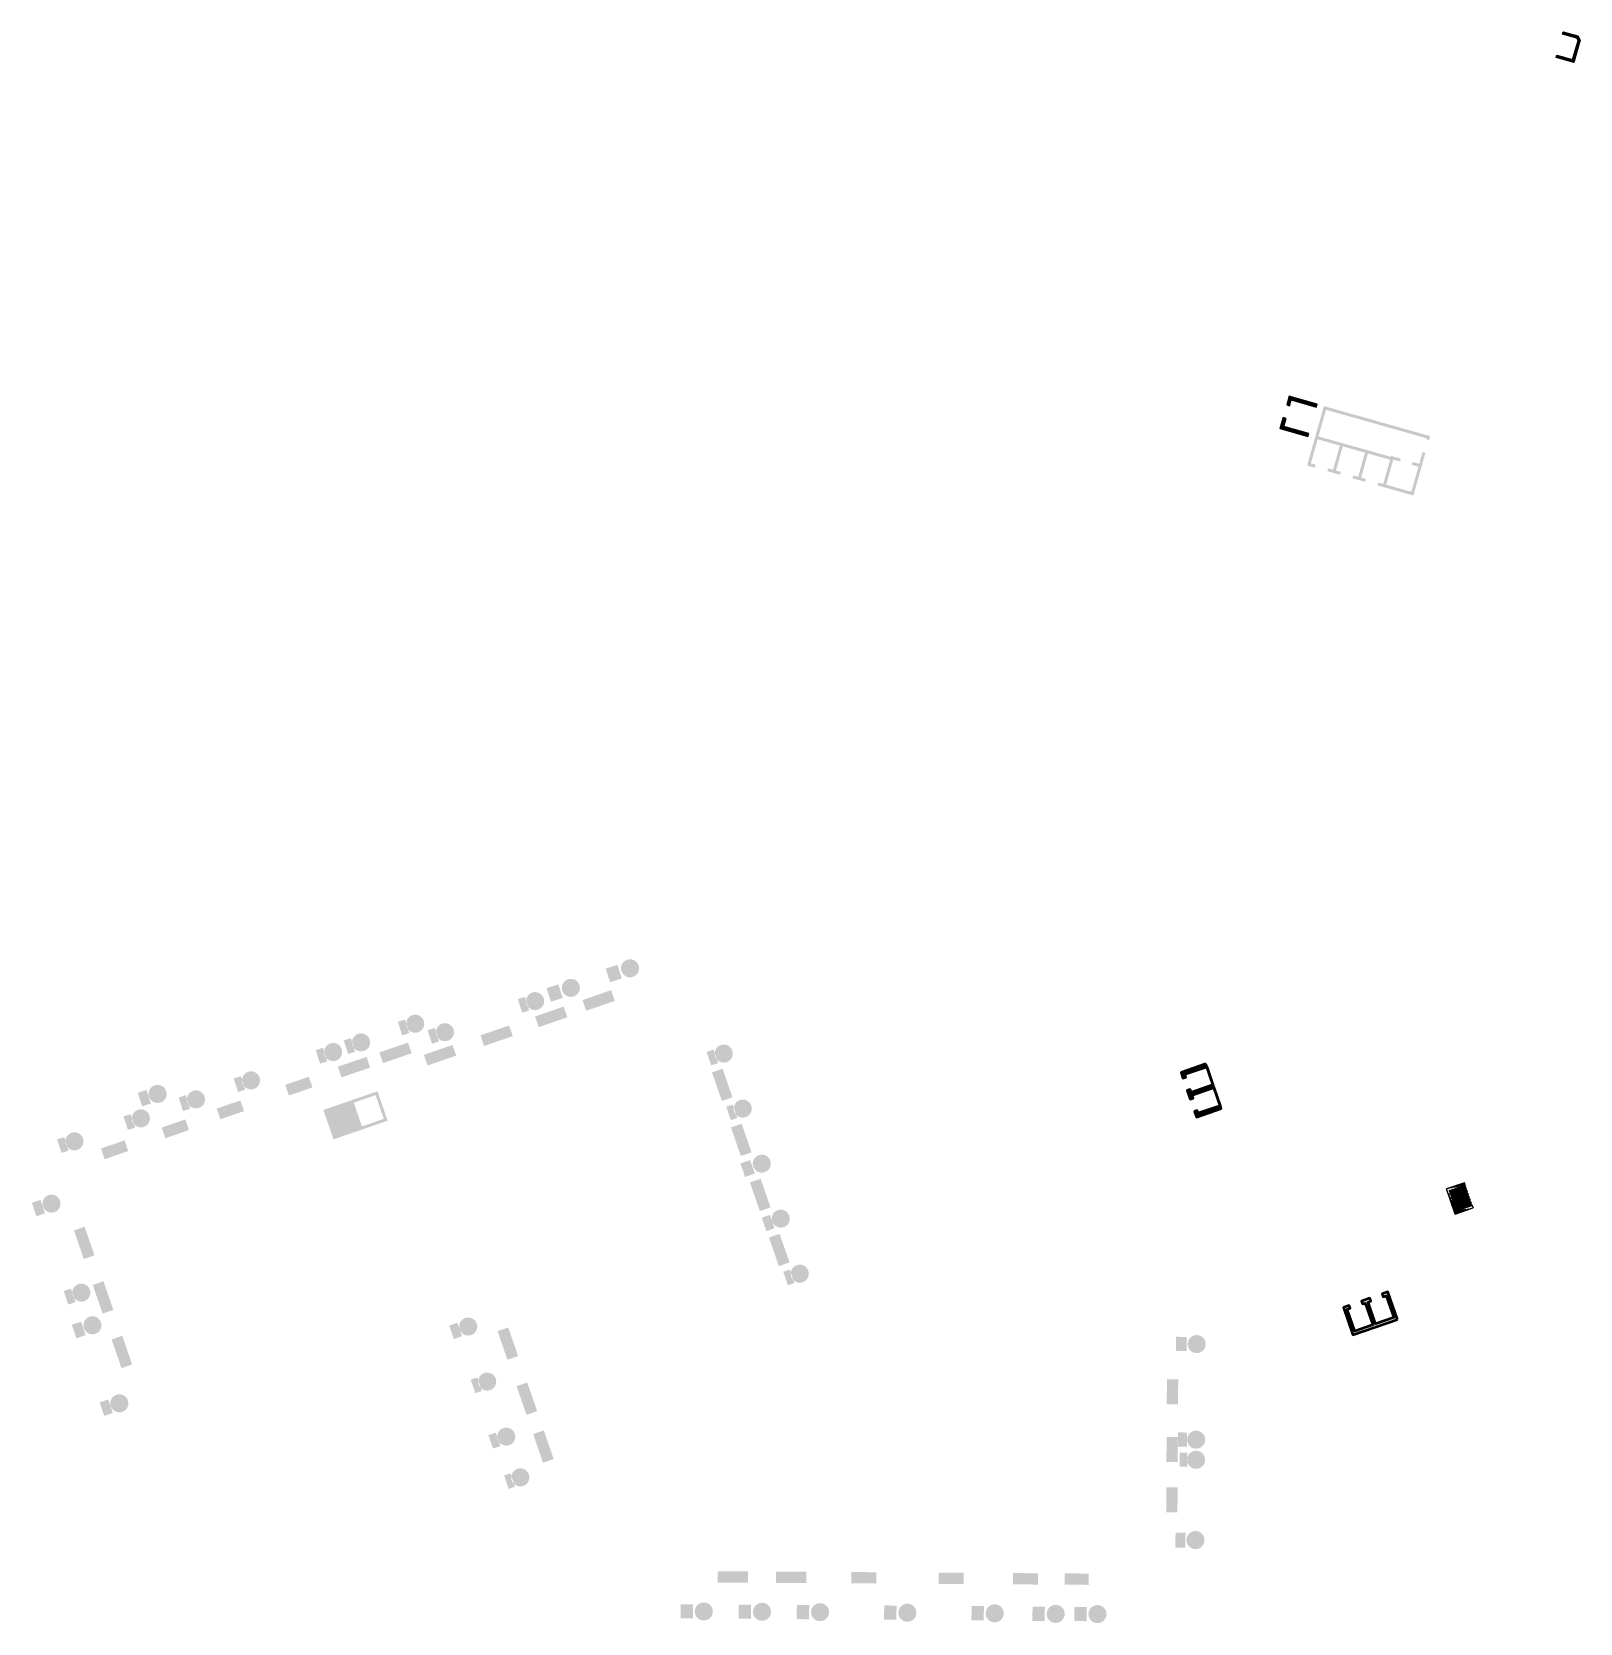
# Model space of a CAD drawing. Header units: millimetres. Extents: x -185400 to -31188, y -14070 to 144472.
import ezdxf

# ---------------------------------------------------------------- set-up
doc = ezdxf.new("R2010")
doc.units = ezdxf.units.MM
doc.header["$MEASUREMENT"] = 0
for name, color, linetype in [('$AUDIT-BAD-LAYER', 7, 'Continuous'), ('KC-Betong', 6, 'Continuous'), ('KT-Hatch', 251, 'Continuous'), ('KT-Net cot vach', 6, 'Continuous'), ('ST_MBDV Cot vach 220805$0$AUDIT_I_220805193045-1', 50, 'Continuous'), ('Xref_ST_MBDV Cot vach 30.7.2022$0$KT-Net cot vach', 6, 'Continuous')]:
    doc.layers.add(name, color=color, linetype=linetype)
doc.layers.add('KT-Vat lieu', color=250, linetype='Continuous', lineweight=9)
doc.layers.add('ST_MBDV Cot vach 220805$0$Xref_ST_MBDV Cot vach 30.7.2022$0$KT-Net cot vach', color=6, linetype='Continuous', lineweight=50)
pattern_1 = [(50, (0, 0), (286.90407, -25.10085), [30, -330]), (355, (0, 0), (-55.50053, 300.87685), [24, -264]), (100.4514, (23.9, -2.1), (231.40375, 275.7758), [25.4961, -280.45684]), (46.1842, (0, 80), (426.8964, -66.2076), [45, -495]), (96.6356, (35.57, 74.5), (373.8651, 389.6471), [38.2441, -420.6852]), (351.1842, (0, 80), (373.8648, 389.6474), [36, -396]), (21, (40, 60), (238.76282, -161.04756), [30, -330]), (326, (40, 60), (97.32613, 290.06), [24, -264]), (71.4514, (59.9, 46.58), (336.08905, 129.0122), [25.4961, -280.45684]), (37.5, (0, 0), (4.86394, 133.15754), [0, -260.8, 0, -268, 0, -265]), (7.5, (0, 0), (105.22781, 157.76468), [0, -152.8, 0, -254.8, 0, -101]), (327.5, (-89.2, 0), (213.528974, -9.02195), [0, -100, 0, -312, 0, -414]), (317.5, (-129.2, 0), (233.27447, 40.042), [0, -130, 0, -207.2, 0, -294]), (45, (0, 0), (-106.06602, 106.06602), []), (45, (70.71, 0), (-106.06602, 106.06602), [])]

msp = doc.modelspace()

# ---------------------------------------------------------------- hatches: boundary and pattern name
at = {"layer": '$AUDIT-BAD-LAYER'}
h = msp.add_hatch(dxfattribs=at)
h.set_pattern_fill('ACET-2D-ANSI31', color=256)
h.set_pattern_definition([(45, (5.27543, -15.29099), (-0.08838834765, 0.08838834765), [])])
h.paths.add_polyline_path([(-152992, 35260), (-153807, 37624), (-155982, 36873), (-155166, 34510)], flags=0)
h.paths.add_polyline_path([(-153335, 37787), (-152519, 35423), (-150345, 36173), (-151160, 38537)], flags=16)
h.paths.add_polyline_path([(-81572, -12446), (-81581, -13864), (-80354, -13872), (-80345, -12454)])
edge = h.paths.add_edge_path()
edge.add_arc((-79263, -13170), 900, 0, 360)
h.paths.add_polyline_path([(-174845, 38775), (-174414, 37424), (-173543, 37702), (-173974, 39053)], flags=16)
edge = h.paths.add_edge_path(flags=16)
edge.add_arc((-172872, 38660), 900, 0, 360)
h.paths.add_polyline_path([(-110555, 20933), (-110093, 19592), (-109452, 19814), (-109914, 21154)])
edge = h.paths.add_edge_path()
edge.add_arc((-108916, 20749), 900, 0, 360)
h.paths.add_polyline_path([(-112698, 26329), (-112236, 24988), (-111428, 25267), (-111891, 26608)])
edge = h.paths.add_edge_path()
edge.add_arc((-110809, 26231), 900, 0, 360)
h.paths.add_polyline_path([(-138364, 647), (-137902, -694), (-137277, -478), (-137740, 862)])
edge = h.paths.add_edge_path()
edge.add_arc((-136750, 454), 900, 0, 360)
h.paths.add_polyline_path([(-143828, 15581), (-143366, 14241), (-142558, 14520), (-143020, 15860)], flags=16)
edge = h.paths.add_edge_path(flags=16)
edge.add_arc((-141938, 15484), 900, 0, 360)
h.paths.add_polyline_path([(-154331, 43986), (-153900, 42635), (-153194, 42860), (-153625, 44211)])
edge = h.paths.add_edge_path()
edge.add_arc((-152606, 43792), 900, 0, 360)
h.paths.add_polyline_path([(-157120, 43023), (-156689, 41672), (-155982, 41898), (-156413, 43248)])
edge = h.paths.add_edge_path()
edge.add_arc((-155394, 42829), 900, 0, 360)
h.paths.add_polyline_path([(-176261, 36415), (-175830, 35064), (-175123, 35289), (-175554, 36640)], flags=16)
edge = h.paths.add_edge_path(flags=16)
edge.add_arc((-174535, 36221), 900, 0, 360)
h.paths.add_polyline_path([(-148944, 45846), (-148513, 44495), (-147807, 44720), (-148237, 46071)])
edge = h.paths.add_edge_path()
edge.add_arc((-147218, 45652), 900, 0, 360)
h.paths.add_polyline_path([(-182878, 34130), (-182447, 32779), (-181741, 33004), (-182172, 34355)])
edge = h.paths.add_edge_path(flags=16)
edge.add_arc((-181153, 33936), 900, 0, 360)
h.paths.add_polyline_path([(-181417, 15650), (-180954, 14309), (-180039, 14625), (-180501, 15966)])
edge = h.paths.add_edge_path(flags=16)
edge.add_arc((-179365, 15608), 900, 0, 360)
h.paths.add_polyline_path([(-178647, 7923), (-178196, 6579), (-177335, 6867), (-177786, 8212)])
edge = h.paths.add_edge_path(flags=16)
edge.add_arc((-176682, 7834), 900, 0, 360)
h.paths.add_polyline_path([(-182227, 19020), (-181776, 17676), (-181056, 17917), (-181507, 19261)])
edge = h.paths.add_edge_path()
edge.add_arc((-180474, 18860), 900, 0, 360)
h.paths.add_polyline_path([(-165296, 40200), (-164865, 38849), (-164159, 39075), (-164590, 40426)], flags=16)
edge = h.paths.add_edge_path(flags=16)
edge.add_arc((-163571, 40007), 900, 0, 360)
h.paths.add_polyline_path([(-170778, 38307), (-170348, 36957), (-169641, 37182), (-170072, 38533)], flags=16)
edge = h.paths.add_edge_path(flags=16)
edge.add_arc((-169053, 38114), 900, 0, 360)
h.paths.add_polyline_path([(-185400, 27816), (-184949, 26472), (-184091, 26760), (-184542, 28104)])
edge = h.paths.add_edge_path()
edge.add_arc((-183440, 27726), 900, 0, 360)
h.paths.add_polyline_path([(-141685, 10185), (-141223, 8845), (-140582, 9066), (-141044, 10406)], flags=16)
edge = h.paths.add_edge_path(flags=16)
edge.add_arc((-140046, 10001), 900, 0, 360)
h.paths.add_polyline_path([(-139928, 4656), (-139465, 3316), (-138734, 3568), (-139197, 4908)])
edge = h.paths.add_edge_path()
edge.add_arc((-138153, 4519), 900, 0, 360)
h.paths.add_polyline_path([(-114826, 31730), (-114364, 30390), (-113399, 30723), (-113862, 32063)])
edge = h.paths.add_edge_path()
edge.add_arc((-112701, 31714), 900, 0, 360)
h.paths.add_polyline_path([(-116238, 37379), (-115775, 36038), (-115131, 36261), (-115594, 37601)], flags=16)
edge = h.paths.add_edge_path()
edge.add_arc((-114594, 37196), 900, 0, 360)
h.paths.add_polyline_path([(-118194, 42839), (-117731, 41499), (-117045, 41736), (-117508, 43076)], flags=17)
edge = h.paths.add_edge_path(flags=17)
edge.add_arc((-116487, 42679), 900, 0, 360)
h.paths.add_polyline_path([(-71491, -5057), (-71500, -6548), (-70505, -6554), (-70495, -5064)])
edge = h.paths.add_edge_path()
edge.add_arc((-69506, -5791), 900, 0, 360)
h.paths.add_polyline_path([(-71072, 2928), (-71081, 1510), (-70307, 1505), (-70298, 2923)])
edge = h.paths.add_edge_path()
edge.add_arc((-69442, 2209), 900, 0, 360)
h.paths.add_polyline_path([(-71256, 4929), (-71265, 3512), (-70360, 3506), (-70351, 4924)])
edge = h.paths.add_edge_path()
edge.add_arc((-69431, 4209), 900, 0, 360)
h.paths.add_polyline_path([(-71440, 14459), (-71449, 13041), (-70387, 13034), (-70378, 14452)])
edge = h.paths.add_edge_path()
edge.add_arc((-69380, 13737), 900, 0, 360)
h.paths.add_polyline_path([(-85732, -12423), (-85742, -13841), (-84514, -13848), (-84505, -12431)])
edge = h.paths.add_edge_path()
edge.add_arc((-83423, -13147), 900, 0, 360)
h.paths.add_polyline_path([(-91805, -12363), (-91814, -13780), (-90587, -13788), (-90578, -12371)])
edge = h.paths.add_edge_path()
edge.add_arc((-89496, -13086), 900, 0, 360)
h.paths.add_polyline_path([(-100505, -12306), (-100514, -13724), (-99287, -13732), (-99277, -12314)])
edge = h.paths.add_edge_path()
edge.add_arc((-98196, -13030), 900, 0, 360)
h.paths.add_polyline_path([(-109205, -12250), (-109214, -13668), (-107986, -13676), (-107977, -12258)])
edge = h.paths.add_edge_path()
edge.add_arc((-106895, -12974), 900, 0, 360)
h.paths.add_polyline_path([(-114985, -12213), (-114994, -13631), (-113767, -13639), (-113757, -12221)])
edge = h.paths.add_edge_path()
edge.add_arc((-112676, -12937), 900, 0, 360)
h.paths.add_polyline_path([(-128242, 51140), (-127810, 49790), (-126641, 50164), (-127073, 51514)])
edge = h.paths.add_edge_path()
edge.add_arc((-125822, 51170), 900, 0, 360)
h.paths.add_polyline_path([(-134132, 49195), (-133701, 47844), (-132531, 48218), (-132963, 49568)])
edge = h.paths.add_edge_path()
edge.add_arc((-131712, 49224), 900, 0, 360)
h.paths.add_polyline_path([(-137000, 48099), (-136568, 46748), (-135862, 46974), (-136294, 48325)])
edge = h.paths.add_edge_path()
edge.add_arc((-135274, 47906), 900, 0, 360)
h.paths.add_polyline_path([(-145980, 44999), (-145548, 43648), (-144842, 43874), (-145273, 45224)])
edge = h.paths.add_edge_path()
edge.add_arc((-144254, 44806), 900, 0, 360)
h.paths.add_polyline_path([(-120785, -12180), (-120794, -13598), (-119566, -13606), (-119557, -12188)])
edge = h.paths.add_edge_path()
edge.add_arc((-118475, -12904), 900, 0, 360)
h.paths.add_polyline_path([(-82516, -9114), (-82522, -10239), (-80147, -10252), (-80141, -9127)])
edge = h.paths.add_edge_path()
edge.add_line((-79107, 16601), (-79271, -12222))
edge = h.paths.add_edge_path()
edge.add_line((-83257, 16625), (-83421, -12198))
edge = h.paths.add_edge_path(flags=16)
edge.add_line((-172578, 37810), (-172196, 36701))
edge = h.paths.add_edge_path(flags=16)
edge.add_line((-172866, 35827), (-172196, 36701))
edge = h.paths.add_edge_path()
edge.add_line((-172866, 35827), (-163742, 9399))
h.paths.add_polyline_path([(-154921, 41367), (-154555, 40303), (-151701, 41285), (-152067, 42349)])
edge = h.paths.add_edge_path()
edge.add_line((-155100, 41979), (-145976, 15551))
h.paths.add_polyline_path([(-110919, 24721), (-111983, 24354), (-110998, 21502), (-109934, 21869)])
h.paths.add_polyline_path([(-112812, 30204), (-113875, 29837), (-112891, 26984), (-111827, 27351)])
edge = h.paths.add_edge_path()
edge.add_line((-143350, 33404), (-117338, 42385))
edge = h.paths.add_edge_path()
edge.add_line((-146829, 44834), (-137706, 18407))
edge = h.paths.add_edge_path()
edge.add_line((-180859, 33086), (-171735, 6658))
edge = h.paths.add_edge_path()
edge.add_line((-174242, 35370), (-165118, 8943))
h.paths.add_polyline_path([(-134408, 5134), (-135471, 4766), (-134486, 1914), (-133423, 2281)], flags=16)
h.paths.add_polyline_path([(-137949, 15390), (-139012, 15022), (-138027, 12170), (-136964, 12537)], flags=16)
edge = h.paths.add_edge_path()
edge.add_line((-135899, 748), (-118364, 6802))
edge = h.paths.add_edge_path()
edge.add_line((-137302, 4812), (-118338, 11360))
edge = h.paths.add_edge_path()
edge.add_line((-139195, 10295), (-109917, 20403))
edge = h.paths.add_edge_path()
edge.add_line((-141457, 27922), (-115445, 36902))
edge = h.paths.add_edge_path()
edge.add_line((-141088, 15777), (-111809, 25886))
edge = h.paths.add_edge_path()
edge.add_line((-139565, 22439), (-113552, 31420))
edge = h.paths.add_edge_path()
edge.add_line((-122287, 4509), (-70348, 4214))
edge = h.paths.add_edge_path()
edge.add_line((-122298, 2509), (-70360, 2214))
edge = h.paths.add_edge_path()
edge.add_line((-182680, 27980), (-143165, 41612))
edge = h.paths.add_edge_path()
edge.add_line((-179582, 18999), (-140067, 32632))
edge = h.paths.add_edge_path()
edge.add_line((-178930, 17108), (-139414, 30741))
edge = h.paths.add_edge_path()
edge.add_line((-168759, 37263), (-159635, 10836))
edge = h.paths.add_edge_path()
edge.add_line((-163277, 39156), (-154153, 12729))
edge = h.paths.add_edge_path()
edge.add_line((-152312, 42941), (-143188, 16514))
edge = h.paths.add_edge_path()
edge.add_line((-143961, 43955), (-135413, 19198))
edge = h.paths.add_edge_path()
edge.add_line((-146253, 43164), (-137706, 18407))
edge = h.paths.add_edge_path()
edge.add_line((-132894, 47141), (-118224, 4649))
edge = h.paths.add_edge_path()
edge.add_line((-89307, 16659), (-89471, -12164))
edge = h.paths.add_edge_path()
edge.add_line((-98007, 16709), (-98171, -12115))
edge = h.paths.add_edge_path()
edge.add_line((-106707, 16758), (-106870, -12065))
edge = h.paths.add_edge_path()
edge.add_line((-112507, 16791), (-112670, -12032))
h.paths.add_polyline_path([(-72362, 7731), (-71237, 7724), (-71223, 10214), (-72348, 10220)])
h.paths.add_polyline_path([(-72395, 1981), (-71270, 1974), (-71256, 4464), (-72381, 4470)])
h.paths.add_polyline_path([(-72423, -3019), (-71298, -3026), (-71284, -536), (-72409, -530)])
edge = h.paths.add_edge_path()
edge.add_line((-122233, 14008), (-70294, 13714))
h.paths.add_polyline_path([(-103764, -8978), (-103771, -10103), (-101282, -10119), (-101275, -8994)])
h.paths.add_polyline_path([(-87674, -9080), (-87682, -10205), (-85192, -10222), (-85185, -9097)])
h.paths.add_polyline_path([(-95064, -9034), (-95072, -10159), (-92582, -10175), (-92575, -9050)])
h.paths.add_polyline_path([(-178518, 33216), (-178151, 32152), (-175798, 32965), (-176165, 34028)], flags=16)
h.paths.add_polyline_path([(-172469, 35304), (-172102, 34241), (-169749, 35053), (-170116, 36117)], flags=16)
h.paths.add_polyline_path([(-166986, 37197), (-166619, 36134), (-164266, 36946), (-164633, 38010)], flags=16)
h.paths.add_polyline_path([(-160163, 39557), (-159794, 38494), (-157442, 39310), (-157811, 40373)], flags=16)
h.paths.add_polyline_path([(-111282, -8939), (-111287, -10064), (-108269, -10077), (-108264, -8952)])
edge = h.paths.add_edge_path()
edge.add_line((-118307, 16824), (-118470, -11999))
h.paths.add_polyline_path([(-117074, -8895), (-117084, -10020), (-114066, -10046), (-114057, -8921)])
h.paths.add_polyline_path([(-178268, 19991), (-179332, 19624), (-178347, 16771), (-177283, 17138)], flags=16)
h.paths.add_polyline_path([(-146355, 42551), (-145988, 41487), (-143135, 42472), (-143502, 43536)], flags=16)
h.paths.add_polyline_path([(-150789, 42789), (-150422, 41726), (-147569, 42711), (-147936, 43774)])
h.paths.add_polyline_path([(-176392, 14556), (-177455, 14189), (-176470, 11336), (-175407, 11703)], flags=16)
h.paths.add_polyline_path([(-180145, 25426), (-181208, 25059), (-180223, 22206), (-179160, 22574)])
edge = h.paths.add_edge_path(flags=16)
edge.add_line((-179207, 16494), (-178903, 17118))
edge = h.paths.add_edge_path()
edge.add_line((-175831, 8128), (-136316, 21761))
h.paths.add_polyline_path([(-116597, 41169), (-117660, 40802), (-116676, 37949), (-115612, 38316)], flags=17)
h.paths.add_polyline_path([(-114705, 35686), (-115768, 35319), (-114783, 32466), (-113720, 32834)], flags=17)
h.paths.add_polyline_path([(-136056, 9907), (-137119, 9540), (-136134, 6687), (-135071, 7054)], flags=16)
h.paths.add_polyline_path([(-130557, 48005), (-130190, 46941), (-127337, 47926), (-127705, 48990)])
h.paths.add_polyline_path([(-135283, 46373), (-134916, 45310), (-132064, 46294), (-132431, 47358)])
h.paths.add_polyline_path([(-140719, 44496), (-140352, 43433), (-137499, 44418), (-137866, 45481)])
edge = h.paths.add_edge_path()
edge.add_line((-132894, 47141), (-132238, 48490))
edge = h.paths.add_edge_path()
edge.add_line((-134981, 47055), (-120115, 3996))
edge = h.paths.add_edge_path()
edge.add_line((-125528, 50319), (-113710, 16088))
edge = h.paths.add_edge_path()
edge.add_line((-122344, -5491), (-70405, -5786))
h.paths.add_polyline_path([(-156363, 37059), (-155352, 34129), (-149964, 35988), (-150975, 38918)], flags=16)
at = {"layer": 'KT-Hatch'}
h = msp.add_hatch(dxfattribs=at)
h.set_pattern_fill('BTCT', color=256, scale=40, angle=19.04714)
h.set_pattern_definition([(69.0471, (-44511.93, 23293.48), (279.3878, 69.9034), [30, -330]), (14.0471, (-44511.93, 23293.48), (-150.6518, 266.2916), [24, -264]), (119.4985, (-44488.64, 23299.3), (128.7362, 336.1949), [25.496, -280.4568]), (65.2313, (-44538.03, 23369.1), (425.1306, 76.733), [45, -495]), (115.6827, (-44502.6, 23375.5), (226.2364, 490.3235), [38.244, -420.685]), (10.2313, (-44538.03, 23369.1), (226.236, 490.3237), [36, -396]), (40.0471, (-44493.7, 23363.25), (278.2479, -74.311), [30, -330]), (345.0471, (-44493.7, 23363.25), (-2.6623, 305.9413), [24, -264]), (90.4985, (-44470.5, 23357.06), (275.5857, 231.6301), [25.496, -280.4568]), (56.54714, (-44511.93, 23293.48), (-38.85778, 127.45455), [0, -260.8, 0, -268, 0, -265]), (26.54714, (-44511.93, 23293.48), (47.9808, 183.4678), [0, -152.8, 0, -254.8, 0, -101]), (346.54714, (-44596.24, 23264.37), (204.78263, 61.1563), [0, -100, 0, -312, 0, -414]), (336.54714, (-44634.05, 23251.32), (207.4352, 113.9779), [0, -130, 0, -207.2, 0, -294]), (64.04714, (-44511.93, 23293.48), (-134.87316, 65.6447), []), (64.04714, (-44445.09, 23316.56), (-134.87316, 65.6447), [])])
h.paths.add_polyline_path([(-68486, 41645), (-70944, 40796), (-70748, 40229), (-70465, 40327), (-70563, 40610), (-68388, 41361), (-67768, 39565), (-69943, 38814), (-70040, 39098), (-70324, 39000), (-70128, 38433), (-70030, 38149), (-69747, 38247), (-69845, 38531), (-67671, 39282), (-67050, 37486), (-69225, 36735), (-69322, 37019), (-69606, 36921), (-69410, 36353), (-66953, 37202)])
h = msp.add_hatch(dxfattribs=at)
h.set_pattern_fill('BTCT', color=256, scale=40, angle=-70.95286)
h.set_pattern_definition([(339.0471, (-67831, -7505.47), (69.9034, -279.3878), [30, -330]), (284.0471, (-67831, -7505.47), (266.2916, 150.6518), [24, -264]), (29.4985, (-67825.16, -7528.75), (336.1949, -128.7362), [25.496, -280.4568]), (335.2313, (-67755.37, -7479.36), (76.733, -425.1306), [45, -495]), (25.6827, (-67748.98, -7514.8), (490.3235, -226.2364), [38.244, -420.685]), (280.2313, (-67755.37, -7479.36), (490.3237, -226.236), [36, -396]), (310.0471, (-67761.22, -7523.7), (-74.311, -278.2479), [30, -330]), (255.0471, (-67761.22, -7523.7), (305.9413, 2.6623), [24, -264]), (0.4985, (-67767.4, -7546.88), (231.6301, -275.5857), [25.496, -280.4568]), (326.54714, (-67830.99, -7505.47), (127.45455, 38.85778), [0, -260.8, 0, -268, 0, -265]), (296.54714, (-67830.99, -7505.47), (183.4678, -47.9808), [0, -152.8, 0, -254.8, 0, -101]), (256.54714, (-67860.1, -7421.15), (61.1563, -204.78263), [0, -100, 0, -312, 0, -414]), (246.54714, (-67873.15, -7383.34), (113.9779, -207.4352), [0, -130, 0, -207.2, 0, -294]), (334.04714, (-67830.99, -7505.47), (65.6447, 134.87316), []), (334.04714, (-67807.91, -7572.3), (65.6447, 134.87316), [])])
h.paths.add_polyline_path([(-49382, 16185), (-50328, 18927), (-50895, 18731), (-50798, 18447), (-50514, 18545), (-49763, 16371), (-51559, 15751), (-52310, 17925), (-52026, 18023), (-52124, 18307), (-52691, 18111), (-52975, 18013), (-52877, 17729), (-52594, 17827), (-51843, 15653), (-53639, 15033), (-54390, 17207), (-54106, 17305), (-54204, 17589), (-54771, 17393), (-53825, 14652)])
at = {"layer": 'KT-Vat lieu'}
h = msp.add_hatch(dxfattribs=at)
h.set_pattern_fill('BTCT', color=256, scale=40)
h.set_pattern_definition(pattern_1)
h.paths.add_polyline_path([(-33526, 142162), (-31938, 141714), (-31403, 143606), (-31530, 143832), (-32941, 144231), (-32873, 144472), (-31431, 144064), (-31188, 143631), (-31814, 141419), (-33594, 141922)])
h = msp.add_hatch(dxfattribs=at)
h.set_pattern_fill('BTCT', color=256, scale=40)
h.set_pattern_definition(pattern_1)
h.paths.add_polyline_path([(-59968, 107792), (-57466, 107085), (-57385, 107374), (-60175, 108163), (-60420, 107297), (-60131, 107215)])
h.paths.add_polyline_path([(-60485, 105964), (-60774, 106046), (-61086, 104939), (-58296, 104150), (-58214, 104439), (-60716, 105146)])
at = {"layer": 'ST_MBDV Cot vach 220805$0$AUDIT_I_220805193045-1'}
h = msp.add_hatch(dxfattribs=at)
h.set_pattern_fill('ANSI31', color=256)
h.set_pattern_definition([(29.2212204, (-58392.95647, 101231.61018), (-0.0610228658, 0.1090926664), [])])
edge = h.paths.add_edge_path()
edge.add_line((-56711, 107184), (-58383, 101265))
edge.add_line((-58383, 101265), (-57614, 101048))
edge.add_line((-57614, 101048), (-57532, 101337))
edge.add_line((-57532, 101337), (-58013, 101473))
edge.add_line((-58013, 101473), (-57333, 103878))
edge.add_line((-57333, 103878), (-55120, 103253))
edge.add_line((-55120, 103253), (-55800, 100847))
edge.add_line((-55800, 100847), (-56281, 100983))
edge.add_line((-56281, 100983), (-56363, 100694))
edge.add_line((-56363, 100694), (-55111, 100341))
edge.add_line((-55111, 100341), (-55030, 100630))
edge.add_line((-55030, 100630), (-55511, 100766))
edge.add_line((-55511, 100766), (-54831, 103171))
edge.add_line((-54831, 103171), (-52618, 102546))
edge.add_line((-52618, 102546), (-53298, 100140))
edge.add_line((-53298, 100140), (-53779, 100276))
edge.add_line((-53779, 100276), (-53860, 99987))
edge.add_line((-53860, 99987), (-52609, 99634))
edge.add_line((-52609, 99634), (-52528, 99923))
edge.add_line((-52528, 99923), (-53009, 100059))
edge.add_line((-53009, 100059), (-52329, 102464))
edge.add_line((-52329, 102464), (-50116, 101839))
edge.add_line((-50116, 101839), (-50796, 99433))
edge.add_line((-50796, 99433), (-51277, 99569))
edge.add_line((-51277, 99569), (-51358, 99280))
edge.add_line((-51358, 99280), (-47798, 98274))
edge.add_line((-47798, 98274), (-46601, 102509))
edge.add_line((-46601, 102509), (-46890, 102590))
edge.add_line((-46890, 102590), (-47216, 101435))
edge.add_line((-47216, 101435), (-47890, 101626))
edge.add_line((-47890, 101626), (-47972, 101337))
edge.add_line((-47972, 101337), (-47298, 101147))
edge.add_line((-47298, 101147), (-48005, 98645))
edge.add_line((-48005, 98645), (-50507, 99352))
edge.add_line((-50507, 99352), (-49800, 101854))
edge.add_line((-49800, 101854), (-49126, 101663))
edge.add_line((-49126, 101663), (-49045, 101952))
edge.add_line((-49045, 101952), (-50007, 102224))
edge.add_line((-50007, 102224), (-50034, 102128))
edge.add_line((-50034, 102128), (-57252, 104167))
edge.add_line((-57252, 104167), (-56504, 106813))
edge.add_line((-56504, 106813), (-46496, 103985))
edge.add_line((-46496, 103985), (-46523, 103889))
edge.add_line((-46523, 103889), (-46234, 103808))
edge.add_line((-46234, 103808), (-46126, 104193))
edge.add_line((-46126, 104193), (-56711, 107184))
at = {"layer": 'Xref_ST_MBDV Cot vach 30.7.2022$0$KT-Net cot vach'}
h = msp.add_hatch(dxfattribs=at)
h.set_pattern_fill('1BETONG2-BOP', color=250, scale=30, style=0, pattern_type=2)
h.set_pattern_definition([(50, (73389.45, -177045.18), (215.17805, -18.82564), [22.5, -247.5]), (355, (73389.45, -177045.18), (-41.6254, 225.65764), [18, -198]), (100.4514, (73407.38, -177046.75), (173.55281, 206.83186), [19.12206, -210.34263]), (46.1842, (73389.45, -176985.18), (320.1723, -49.6557), [33.75, -371.25]), (96.6356, (73416.13, -176989.32), (280.3988, 292.23536), [28.6831, -315.5139]), (351.1842, (73389.45, -176985.2), (280.3986, 292.2356), [27, -297]), (21, (73419.45, -177000.18), (179.07212, -120.78567), [22.5, -247.5]), (226, (73419.45, -177000.18), (201.56464, -109.66194), [18, -198]), (71.4514, (73434.37, -177010.25), (252.06679, 96.75915), [19.12206, -210.34263]), (67.5, (73389.45, -177045.18), (-46.774855, 88.312339), [0, -195.6, 0, -201, 0, -198.75]), (4.5, (73389.45, -177045.18), (85.005277, 114.030957), [0, -114.6, 0, -191.1, 0, -75.75]), (327.5, (73322.55, -177045.18), (160.14673, -6.766462), [0, -75, 0, -234, 0, -310.5]), (317.5, (73292.55, -177045.18), (174.95585, 30.031495), [0, -97.5, 0, -155.4, 0, -220.5]), (315, (73389.45, -177045.18), (90.156115, 90.156115), []), (315, (73389.45, -177008.43), (90.156115, 90.156115), [])])
edge = h.paths.add_edge_path()
edge.add_line((-42712, 29808), (-44508, 29188))
edge.add_line((-42631, 29572), (-44190, 29033))
edge.add_line((-43644, 26683), (-44510, 29193))
edge.add_line((-43489, 27001), (-44190, 29033))
edge.add_line((-43644, 26683), (-41848, 27303))
edge.add_line((-43489, 27001), (-41929, 27539))
edge.add_line((-41929, 27539), (-41848, 27303))
edge.add_line((-42631, 29572), (-42712, 29808))

# ---------------------------------------------------------------- linework, layer by layer
at = {"layer": 'KC-Betong'}
msp.add_lwpolyline([(-33526, 142162), (-31938, 141714), (-31403, 143606), (-31530, 143832), (-32941, 144231), (-32873, 144472), (-31431, 144064), (-31188, 143631), (-31814, 141419), (-33594, 141922)], close=True, dxfattribs=at)
at = {"layer": 'KT-Net cot vach', "ltscale": 10, "elevation": 0}
for points in [[(-59968, 107792), (-57466, 107085), (-57385, 107374), (-60175, 108163), (-60420, 107297), (-60131, 107215), (-59968, 107792)], [(-60485, 105964), (-60774, 106046), (-61086, 104939), (-58296, 104150), (-58214, 104439), (-60716, 105146), (-60485, 105964)]]:
    msp.add_lwpolyline(points, dxfattribs=at)
at = {"layer": 'ST_MBDV Cot vach 220805$0$Xref_ST_MBDV Cot vach 30.7.2022$0$KT-Net cot vach'}
for points in [[(-68486, 41645), (-70944, 40796), (-70748, 40229), (-70465, 40327), (-70563, 40610), (-68388, 41361), (-67768, 39565), (-69943, 38814), (-70040, 39098), (-70324, 39000), (-70128, 38433), (-70030, 38149), (-69747, 38247), (-69845, 38531), (-67671, 39282), (-67050, 37486), (-69225, 36735), (-69322, 37019), (-69606, 36921), (-69410, 36353), (-66953, 37202)], [(-49382, 16185), (-50328, 18927), (-50895, 18731), (-50798, 18447), (-50514, 18545), (-49763, 16371), (-51559, 15751), (-52310, 17925), (-52026, 18023), (-52124, 18307), (-52691, 18111), (-52975, 18013), (-52877, 17729), (-52594, 17827), (-51843, 15653), (-53639, 15033), (-54390, 17207), (-54106, 17305), (-54204, 17589), (-54771, 17393), (-53825, 14652)]]:
    msp.add_lwpolyline(points, close=True, dxfattribs=at)
at = {"layer": 'Xref_ST_MBDV Cot vach 30.7.2022$0$KT-Net cot vach'}
for p, q in [((-43644, 26683, 0), (-44510, 29193, 0)), ((-42712, 29808, 0), (-44508, 29188, 0)), ((-44190, 29033, 0), (-42631, 29572, 0)), ((-43489, 27001, 0), (-44190, 29033, 0)), ((-42631, 29572, 0), (-42712, 29808, 0)), ((-42631, 29572, 0), (-42712, 29808, 0)), ((-43644, 26683, 0), (-41848, 27303, 0)), ((-43489, 27001, 0), (-41929, 27539, 0)), ((-41929, 27539, 0), (-41848, 27303, 0)), ((-41929, 27539, 0), (-41848, 27303, 0))]:
    msp.add_line(p, q, dxfattribs=at)

doc.saveas('drawing.dxf')
